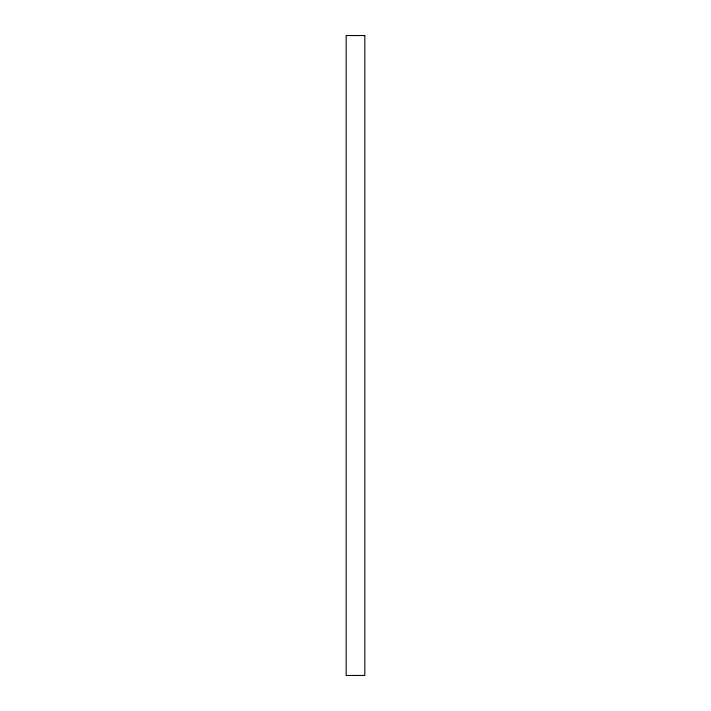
<?xml version="1.0" encoding="UTF-8"?>
<svg xmlns="http://www.w3.org/2000/svg" width="711" height="711" viewBox="0 0 711 711"><rect width="100%" height="100%" fill="white"/><g stroke="black" fill="none" stroke-linecap="round" stroke-linejoin="round"><path stroke-width="1.07" d="M364.832 35.55L346.168 35.55L346.168 675.45L364.832 675.45L364.832 35.55"/></g></svg>
